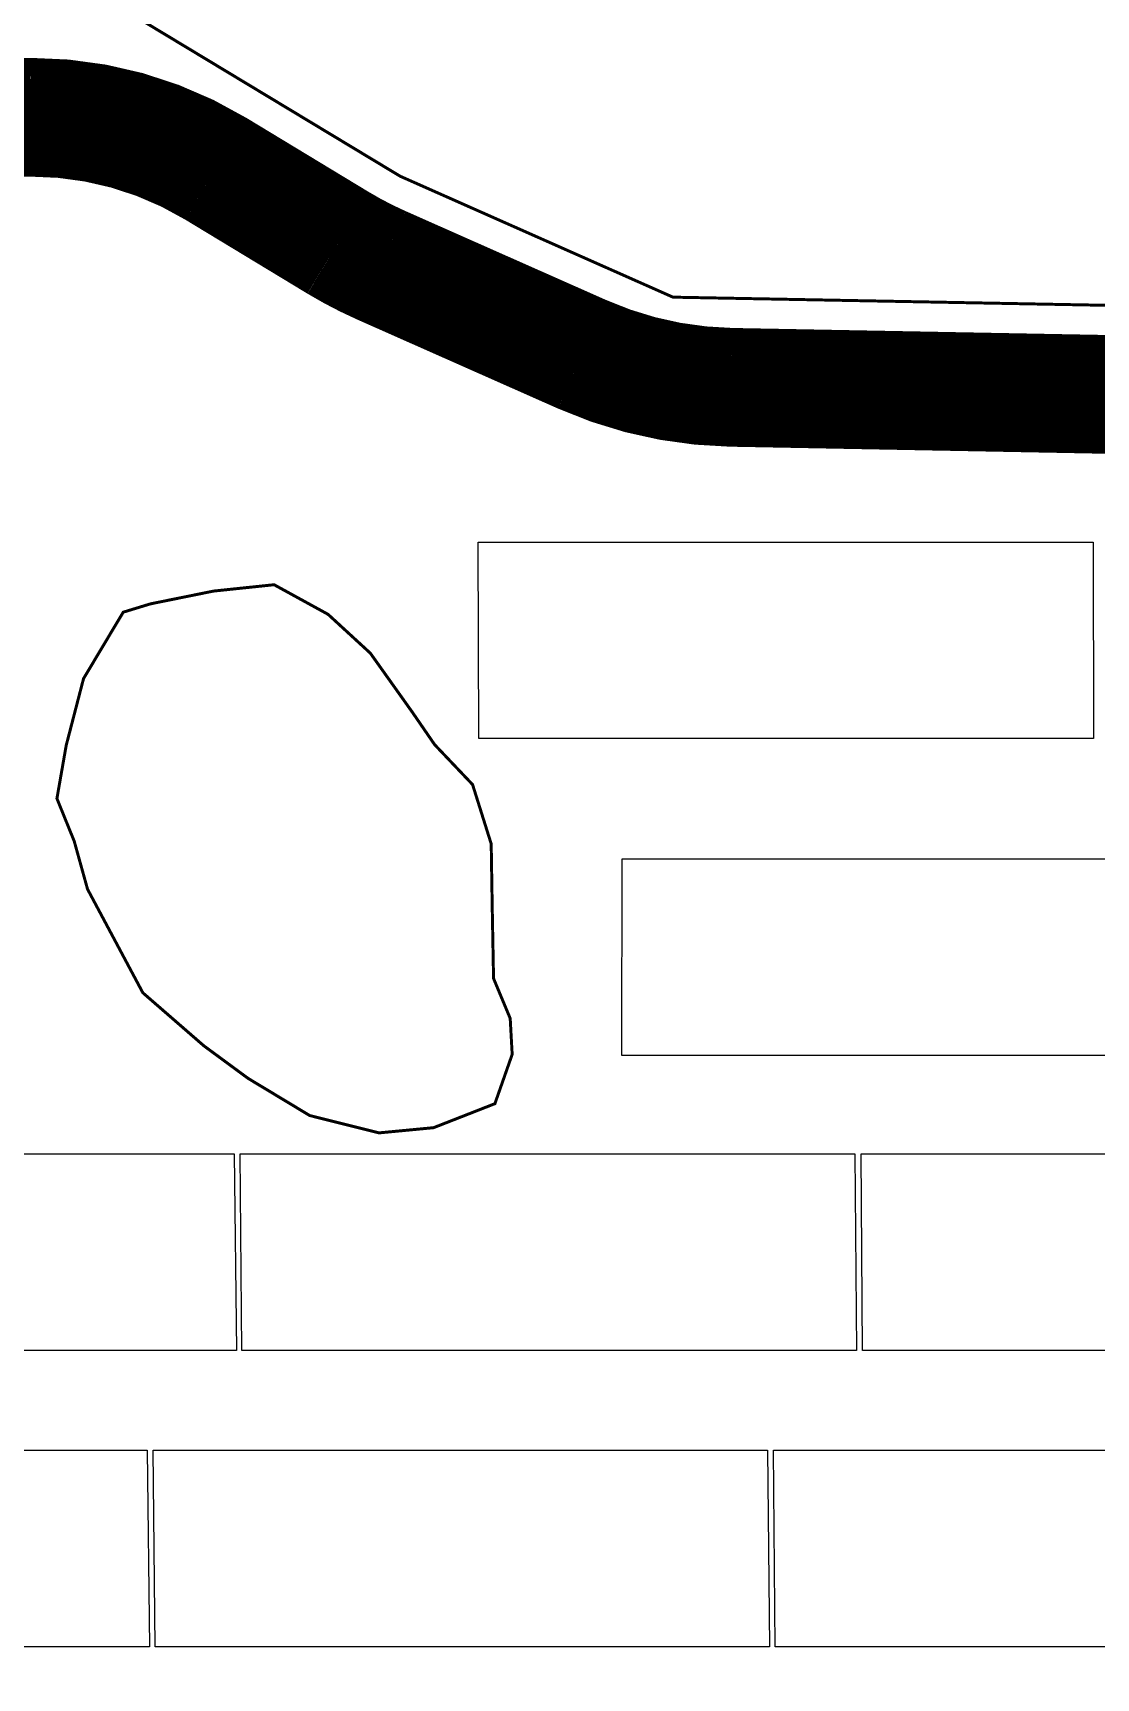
# Model space of a CAD drawing. Header units: metres. Extents: x 1351658 to 1352063, y 7182158 to 7182531.
# Drawn here: x 1351752.4 to 1351788.3, y 7182421.5 to 7182476.9 of the extents above; entities that cross this region are included whole.
import ezdxf

# ---------------------------------------------------------------- set-up
doc = ezdxf.new("R2010")
doc.units = ezdxf.units.M
doc.linetypes.add('AXES', pattern=[50.8, 31.75, -6.35, 6.35, -6.35])
doc.layers.get('0').update_dxf_attribs({"lineweight": 0})
doc.layers.add('PVcase PV Modules (full frames)', color=142, linetype='Continuous')
doc.layers.add('PVcase PV Modules (optimised)', color=142, linetype='Continuous')
for name, color, linetype, lineweight in [('UBS-100-Axe voirie', 7, 'Continuous', 0), ('UBS-100-Circulation intérieure SDIS', 252, 'Continuous', 0), ('UBS-100-Clôture', 30, 'LIMITE1', 0)]:
    doc.layers.add(name, color=color, linetype=linetype, lineweight=lineweight)
doc.linetypes.add('LIMITE1', pattern='A,6.35,-2.54,[133,ltypeshp.shx,S=2.54,R=0,X=-2.54,Y=0],-2.54,25.4', length=36.83)

# ---------------------------------------------------------------- blocks, each defined once
blk = doc.blocks.new('3P18@15DEG F FX ID1 PVBlock')
at = {"layer": 'PVcase PV Modules (optimised)', "color": 0, "linetype": 'ByBlock', "transparency": 33554687}
blk.add_polyline3d([(0, 0, 1.774), (20.718, 0, 1.774), (20.718, -6.62, 0), (0, -6.62, 0)], close=True, dxfattribs=at)

msp = doc.modelspace()

# ---------------------------------------------------------------- linework, layer by layer
at = {"transparency": 33554687, "const_width": 0.1}
msp.add_lwpolyline([(1351758.533, 7182458.129), (1351760.573, 7182458.343), (1351762.391, 7182457.345), (1351763.815, 7182456.037), (1351765.239, 7182454.036), (1351765.98, 7182452.958), (1351767.259, 7182451.612), (1351767.887, 7182449.614), (1351767.921, 7182447.505), (1351767.966, 7182445.081), (1351768.527, 7182443.734), (1351768.594, 7182442.522), (1351768.011, 7182440.862), (1351765.946, 7182440.054), (1351764.108, 7182439.879), (1351761.771, 7182440.464), (1351759.696, 7182441.715), (1351758.203, 7182442.814), (1351756.15, 7182444.598), (1351754.287, 7182448.088), (1351753.838, 7182449.704), (1351753.255, 7182451.141), (1351753.569, 7182452.936), (1351754.152, 7182455.18), (1351755.489, 7182457.418), (1351756.406, 7182457.698), (1351758.533, 7182458.129)], close=True, dxfattribs=at)
at = {"layer": 'UBS-100-Axe voirie', "color": 18, "linetype": 'AXES', "ltscale": 0.2, "true_color": 0x000000, "transparency": 33554687, "const_width": 0.02}
msp.add_lwpolyline([(1351878.853, 7182422.606), (1351834.68, 7182448.674), (1351810.815, 7182462.891, 0.130348), (1351805.392, 7182464.439), (1351775.974, 7182464.992, -0.099915), (1351770.951, 7182466.104), (1351764.178, 7182469.106, -0.031392), (1351762.731, 7182469.859), (1351758.609, 7182472.354, 0.137286), (1351752.378, 7182474.089), (1351731.605, 7182474.06), (1351712.842, 7182474.083, 0.332933), (1351701.316, 7182465.473), (1351689.152, 7182424.174, 0.290749), (1351692.993, 7182410.773), (1351708.671, 7182396.861, -0.015226), (1351709.247, 7182396.318), (1351749.531, 7182355.928, -0.03331)], format="xyb", dxfattribs=at)
at = {"layer": 'UBS-100-Circulation intérieure SDIS', "transparency": 33554687, "const_width": 4}
msp.add_lwpolyline([(1351878.853, 7182422.606), (1351834.68, 7182448.674), (1351810.815, 7182462.891, 0.130348), (1351805.392, 7182464.439), (1351775.974, 7182464.992, -0.099915), (1351770.951, 7182466.104), (1351764.178, 7182469.106, -0.031392), (1351762.731, 7182469.859), (1351758.609, 7182472.354, 0.137286), (1351752.378, 7182474.089), (1351731.605, 7182474.06), (1351712.842, 7182474.083, 0.332933), (1351701.316, 7182465.473), (1351689.152, 7182424.174, 0.290749), (1351692.993, 7182410.773), (1351708.671, 7182396.861, -0.015226), (1351709.247, 7182396.318), (1351749.531, 7182355.928, -0.03331)], format="xyb", dxfattribs=at)
at = {"layer": 'UBS-100-Clôture', "ltscale": 0.1, "transparency": 33554687, "const_width": 0.1}
msp.add_lwpolyline([(1351880.79, 7182424.947), (1351836.21, 7182451.254), (1351809.161, 7182467.368), (1351774.012, 7182468.029), (1351764.818, 7182472.104), (1351722.965, 7182497.344), (1351714.438, 7182496.492), (1351705.912, 7182491.605), (1351693.542, 7182449.572), (1351682.878, 7182415.738), (1351706.908, 7182394.415), (1351747.878, 7182353.337), (1351758.348, 7182339.856), (1351777.317, 7182334.281), (1351787.906, 7182337.098), (1351805.732, 7182331.672), (1351814.679, 7182297.715), (1351837.62, 7182287.429), (1351849.654, 7182307.532), (1351910.606, 7182286.204)], dxfattribs=at)

# ---------------------------------------------------------------- block references
at = {"layer": 'PVcase PV Modules (full frames)', "color": 144, "linetype": 'ByBlock', "true_color": 0x007ca5, "transparency": 33554687, "extrusion": (-0.010691, 0, 0.999943)}
msp.add_blockref('3P18@15DEG F FX ID1 PVBlock', (1351690.669, 7182459.779, -14409.082), dxfattribs=at)
at = {"layer": 'PVcase PV Modules (full frames)', "color": 144, "linetype": 'ByBlock', "true_color": 0x007ca5, "transparency": 33554687, "extrusion": (0.008517, 0, 0.999964)}
msp.add_blockref('3P18@15DEG F FX ID1 PVBlock', (1351722.894, 7182449.11, 11555.956), dxfattribs=at)
at = {"layer": 'PVcase PV Modules (full frames)', "color": 144, "linetype": 'ByBlock', "true_color": 0x007ca5, "transparency": 33554687, "extrusion": (-0.044141, 0, 0.999025), "rotation": 90}
msp.add_blockref('3P18@15DEG F FX ID1 PVBlock', (-7182439.168, 1350422.861, -59626.91), dxfattribs=at)
at = {"layer": 'PVcase PV Modules (full frames)', "color": 144, "linetype": 'ByBlock', "true_color": 0x007ca5, "transparency": 33554687, "extrusion": (-0.034354, 0, 0.99941), "rotation": 90}
msp.add_blockref('3P18@15DEG F FX ID1 PVBlock', (-7182439.168, 1350962.98, -46397.663), dxfattribs=at)
at = {"layer": 'PVcase PV Modules (full frames)', "color": 144, "linetype": 'ByBlock', "true_color": 0x007ca5, "transparency": 33554687, "extrusion": (-0.027496, 0, 0.999622), "rotation": 90}
msp.add_blockref('3P18@15DEG F FX ID1 PVBlock', (-7182439.168, 1351270.433, -37127.567), dxfattribs=at)
at = {"layer": 'PVcase PV Modules (full frames)', "color": 144, "linetype": 'ByBlock', "true_color": 0x007ca5, "transparency": 33554687, "extrusion": (-0.043982, 0, 0.999032), "rotation": 90}
msp.add_blockref('3P18@15DEG F FX ID1 PVBlock', (-7182429.19, 1350429.39, -59412.024), dxfattribs=at)
at = {"layer": 'PVcase PV Modules (full frames)', "color": 144, "linetype": 'ByBlock', "true_color": 0x007ca5, "transparency": 33554687, "extrusion": (-0.037575, 0, 0.999294), "rotation": 90}
msp.add_blockref('3P18@15DEG F FX ID1 PVBlock', (-7182429.19, 1350803.49, -50751.652), dxfattribs=at)
at = {"layer": 'PVcase PV Modules (full frames)', "color": 144, "linetype": 'ByBlock', "true_color": 0x007ca5, "transparency": 33554687, "extrusion": (-0.031804, 0, 0.999494), "rotation": 90}
msp.add_blockref('3P18@15DEG F FX ID1 PVBlock', (-7182429.19, 1351094.937, -42950.632), dxfattribs=at)

doc.saveas('drawing.dxf')
